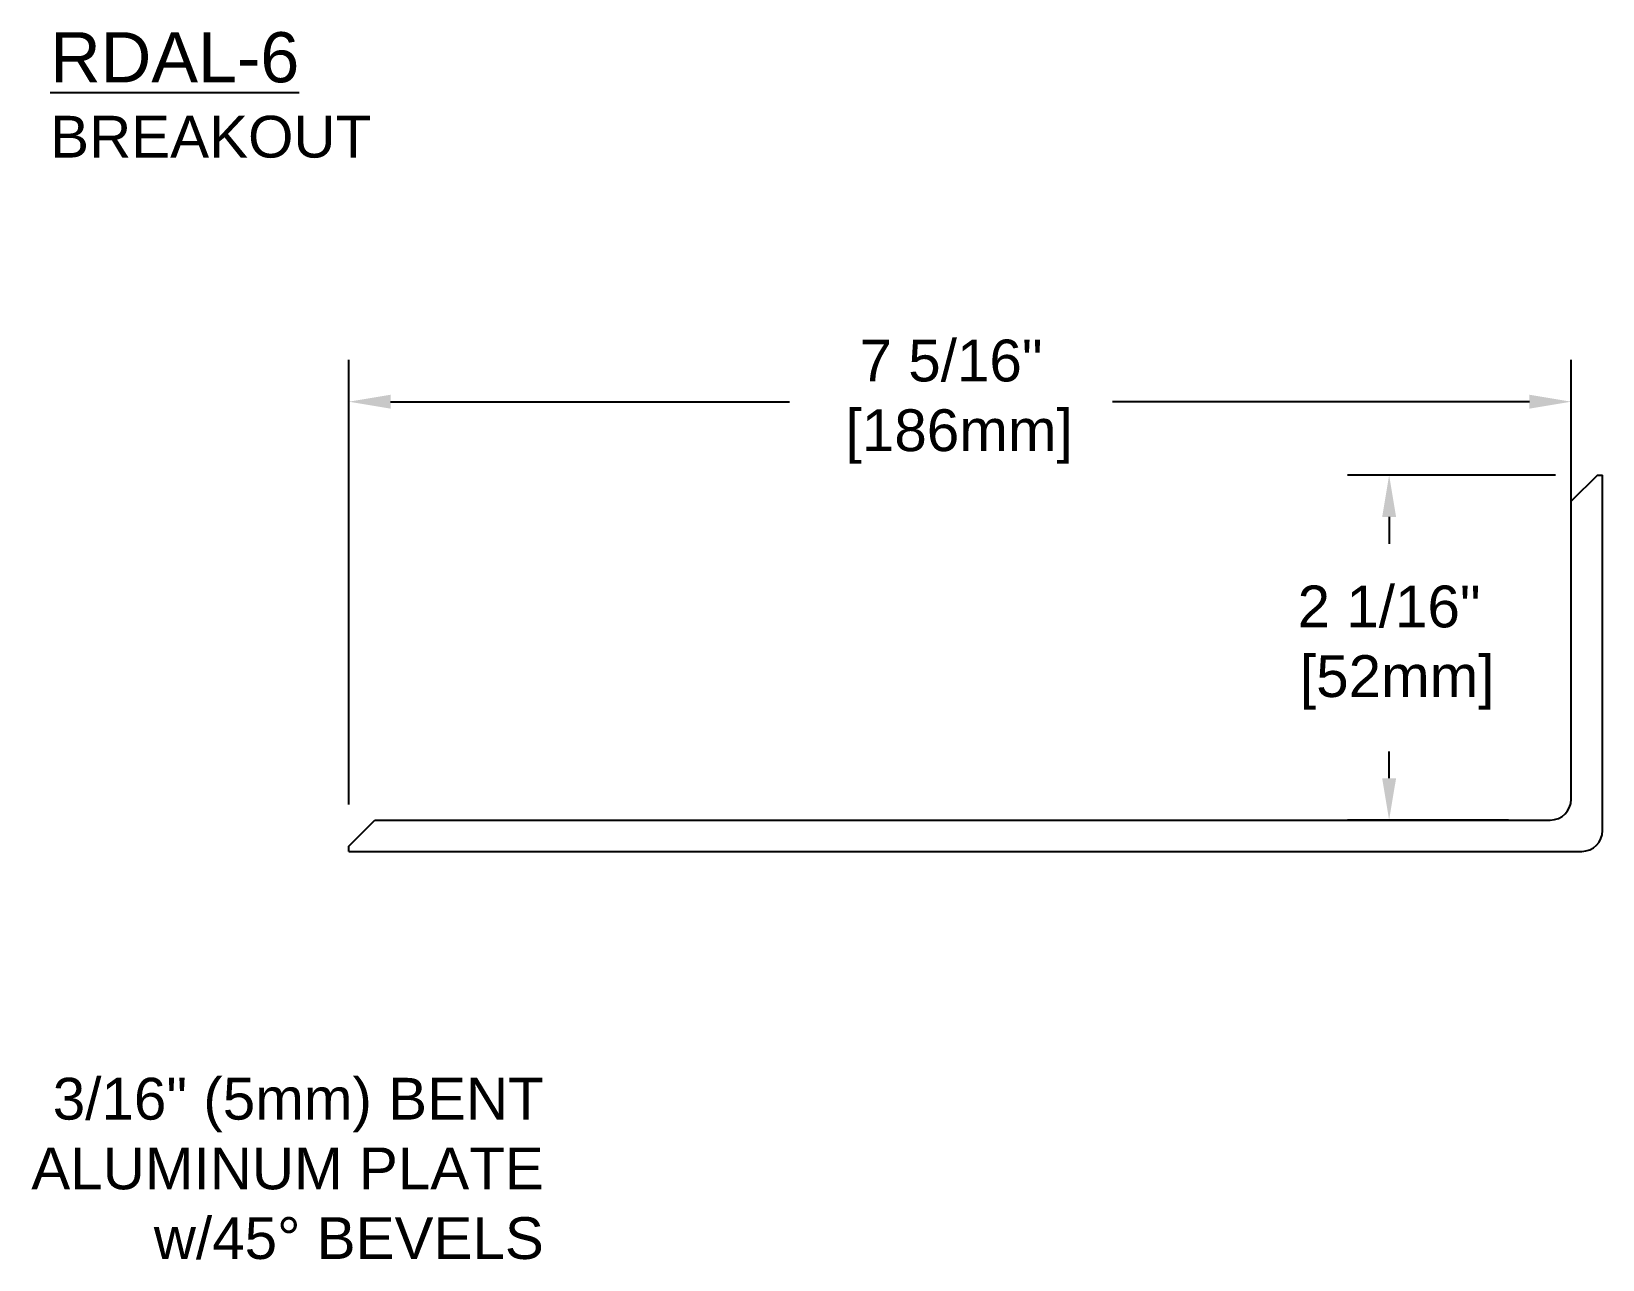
# Model space of a CAD drawing. Header units: inches. Extents: x -6.3 to 30, y 0.4 to 11.6.
# Drawn here: x 20.64 to 30.04, y 3.14 to 10.49 of the extents above; entities that cross this region are included whole.
import ezdxf

# ---------------------------------------------------------------- set-up
doc = ezdxf.new("R2010")
doc.units = ezdxf.units.IN
doc.header["$MEASUREMENT"] = 0
for name, color, linetype in [('Dimensions', 3, 'Continuous'), ('Metals', 7, 'Continuous'), ('Text', 2, 'Continuous')]:
    doc.layers.add(name, color=color, linetype=linetype)
doc.styles.add('ARIAL', font='arial.ttf')
doc.dimstyles.new('ARIAL', dxfattribs={"dimtxt": 0.25, "dimasz": 0.25, "dimexe": 0.25, "dimexo": 0.25, "dimgap": 0.25, "dimtad": 0, "dimtih": 1, "dimtoh": 1, "dimdec": 4, "dimzin": 0, "dimdsep": 46, "dimlunit": 4, "dimtxsty": 'ARIAL', "dimcen": 0.09, "dimadec": 0, "dimazin": 0, "dimtfac": 1, "dimtdec": 4, "dimtofl": 0, "dimtmove": 0, "dimatfit": 3, "dimfxl": 0, "dimfrac": 2, "dimtolj": 1, "dimtzin": 0, "dimarcsym": 0})

# ---------------------------------------------------------------- blocks, each defined once
blk = doc.blocks.new('PLATE5')
at = {"layer": 'Metals'}
for p, q in [((24.6851, 7.8318), (24.5288, 7.6756)), ((24.6851, 7.8318), (24.7163, 7.8318)), ((24.7163, 5.7068), (24.7163, 7.8318)), ((24.5288, 5.8943), (24.5288, 7.6756)), ((17.2163, 5.6125), (17.3731, 5.7693)), ((17.3731, 5.7693), (24.4038, 5.7693)), ((17.2163, 5.5818), (17.2163, 5.6125)), ((17.2163, 5.5818), (24.5913, 5.5818))]:
    blk.add_line(p, q, dxfattribs=at)
for centre in [(24.4038, 5.8943), (24.5913, 5.7068)]:
    blk.add_arc(centre, 0.125, 270, 0, dxfattribs=at)
blk = doc.blocks.new('*D18')
at = {"layer": 'Defpoints', "color": 0}
for p in [(29.8493, 8.2715), (29.8493, 5.8943), (22.5368, 5.6125)]:
    blk.add_point(p, dxfattribs=at)
at = {"layer": 'Dimensions', "color": 0, "lineweight": -2}
for p, q in [((22.5368, 5.8625), (22.5368, 8.5215)), ((29.8493, 6.1443), (29.8493, 8.5215)), ((22.7868, 8.2715), (25.1732, 8.2715)), ((29.5993, 8.2715), (27.1061, 8.2715))]:
    blk.add_line(p, q, dxfattribs=at)
at = {"layer": 'Dimensions', "color": 0}
for points in [[(22.7868, 8.3132), (22.7868, 8.2298), (22.5368, 8.2715)], [(29.5993, 8.3132), (29.5993, 8.2298), (29.8493, 8.2715)]]:
    blk.add_solid(points, dxfattribs=at)
at = {"layer": 'Dimensions', "color": 0, "insert": (26.1397, 8.2715), "char_height": 0.25, "attachment_point": 5, "style": 'ARIAL'}
blk.add_mtext('\\A1;7 5/16"\\P [186mm]', dxfattribs=at)
blk = doc.blocks.new('*D19')
at = {"layer": 'Defpoints', "color": 0}
for p in [(30.0056, 7.8318), (28.76, 5.7693), (29.7243, 5.7693)]:
    blk.add_point(p, dxfattribs=at)
at = {"layer": 'Dimensions', "color": 0, "lineweight": -2}
for p, q in [((29.7556, 7.8318), (28.51, 7.8318)), ((28.76, 7.5818), (28.76, 7.4212)), ((28.76, 6.0193), (28.76, 6.1799)), ((29.4743, 5.7693), (28.51, 5.7693))]:
    blk.add_line(p, q, dxfattribs=at)
at = {"layer": 'Dimensions', "color": 0}
for points in [[(28.7184, 7.5818), (28.8017, 7.5818), (28.76, 7.8318)], [(28.7184, 6.0193), (28.8017, 6.0193), (28.76, 5.7693)]]:
    blk.add_solid(points, dxfattribs=at)
at = {"layer": 'Dimensions', "color": 0, "insert": (28.76, 6.8006), "char_height": 0.25, "attachment_point": 5, "style": 'ARIAL'}
blk.add_mtext('\\A1;2 1/16"\\P [52mm]', dxfattribs=at)

msp = doc.modelspace()

# ---------------------------------------------------------------- block references
at = {"layer": 'Metals'}
msp.add_blockref('PLATE5', (5.32047, 0), dxfattribs=at)

# ---------------------------------------------------------------- texts
at = {"layer": 'Text', "insert": (20.75036, 10.4816), "char_height": 0.3, "width": 7.25, "attachment_point": 1, "style": 'ARIAL'}
msp.add_mtext('{\\LRDAL-6\\P\\H0.8333x;\\lBREAKOUT}', dxfattribs=at)
at = {"layer": 'Text', "insert": (23.70351, 4.22742), "char_height": 0.25, "attachment_point": 3, "style": 'ARIAL'}
msp.add_mtext('3/16" (5mm) BENT\\PALUMINUM PLATE \\Pw/45° BEVELS', dxfattribs=at)

# ---------------------------------------------------------------- dimensions: what is measured, and where the dimension line sits
at = {"layer": 'Dimensions'}
dim = msp.add_linear_dim(base=(29.84931, 8.27148), p1=(22.53681, 5.61251), p2=(29.84931, 5.8943), dimstyle='ARIAL', override={"dimpost": '\\X'}, dxfattribs=at)
dim.commit()
dim.dimension.update_dxf_attribs({"geometry": '*D18', "text_midpoint": (26.13966, 8.27148), "dimtype": 160})
dim = msp.add_linear_dim(base=(28.76004, 5.7693), p1=(30.00556, 7.8318), p2=(29.72431, 5.7693), angle=90, dimstyle='ARIAL', override={"dimpost": '\\X'}, dxfattribs=at)
dim.commit()
dim.dimension.update_dxf_attribs({"geometry": '*D19', "text_midpoint": (28.76004, 6.80055), "dimtype": 160})

doc.saveas('drawing.dxf')
